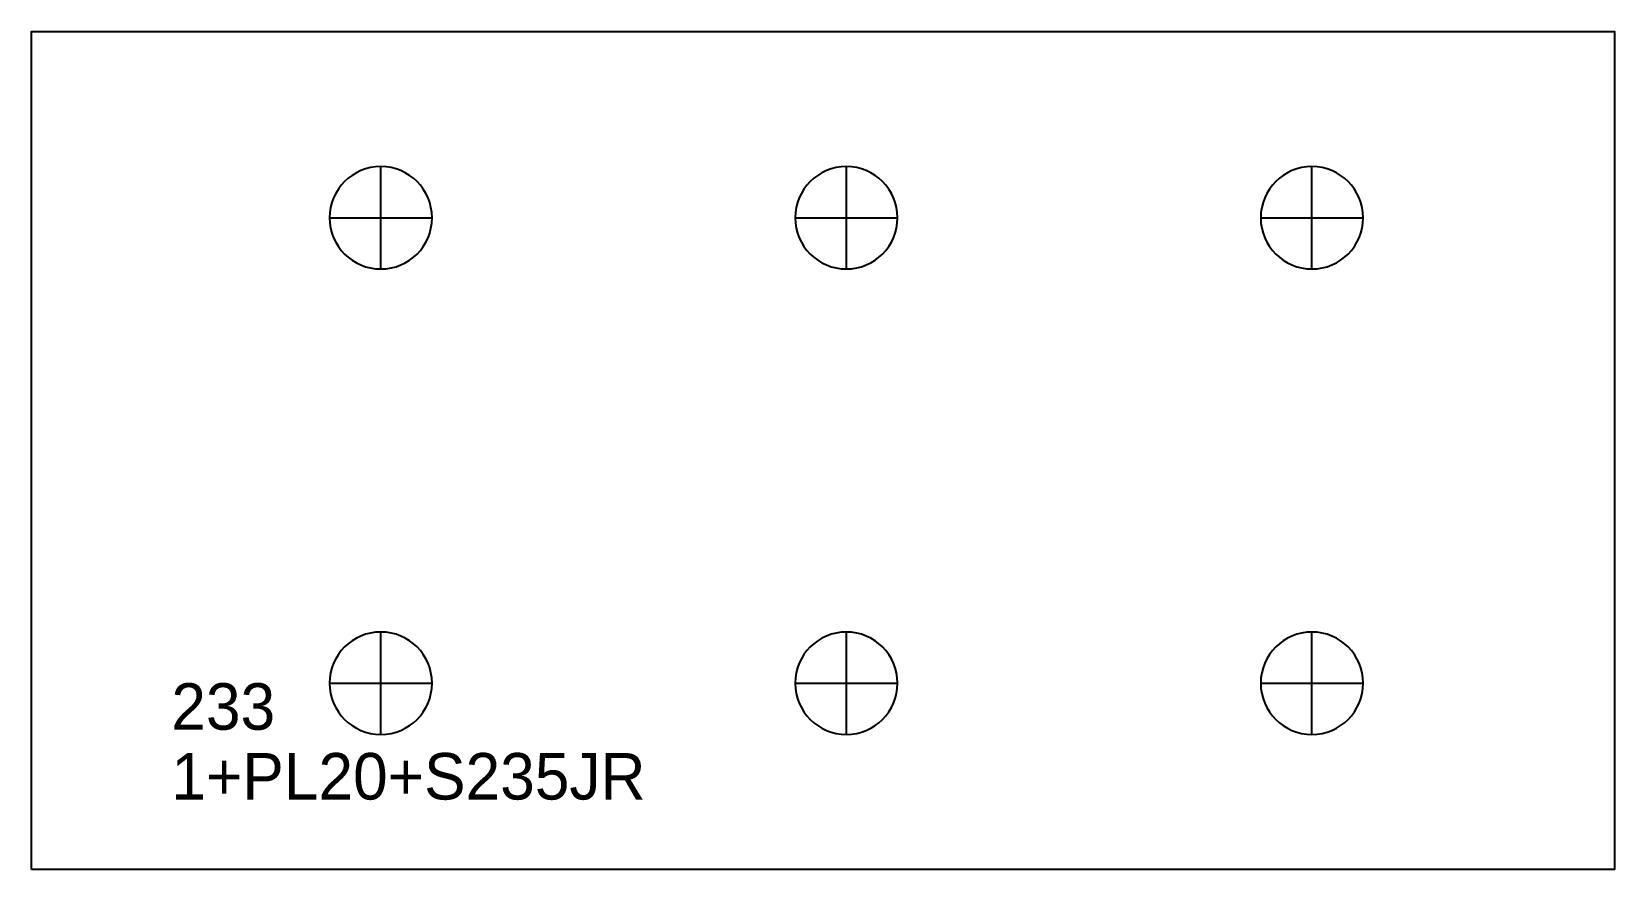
# Model space of a CAD drawing. Extents: x 0 to 340, y 0 to 180.
import ezdxf

# ---------------------------------------------------------------- set-up
doc = ezdxf.new("R2010")
doc.units = 0
for name, color, linetype in [('22', 7, 'CONTINUOUS'), ('CUT', 7, 'CONTINUOUS'), ('SCRIBE', 3, 'CONTINUOUS'), ('TEXT', 7, 'CONTINUOUS')]:
    doc.layers.add(name, color=color, linetype=linetype)

msp = doc.modelspace()

# ---------------------------------------------------------------- linework, layer by layer
at = {"layer": '22', "color": 7, "linetype": 'CONTINUOUS'}
for p, q in [((75, 129), (75, 151)), ((175, 129), (175, 151)), ((275, 129), (275, 151)), ((64, 140), (86, 140)), ((164, 140), (186, 140)), ((264, 140), (286, 140)), ((75, 29), (75, 51)), ((175, 29), (175, 51)), ((275, 29), (275, 51)), ((64, 40), (86, 40)), ((164, 40), (186, 40)), ((264, 40), (286, 40))]:
    msp.add_line(p, q, dxfattribs=at)
for points in [[(75, 151, 1), (75, 129, 1)], [(175, 151, 1), (175, 129, 1)], [(275, 151, 1), (275, 129, 1)], [(75, 51, 1), (75, 29, 1)], [(175, 51, 1), (175, 29, 1)], [(275, 51, 1), (275, 29, 1)]]:
    msp.add_lwpolyline(points, format="xyb", close=True, dxfattribs=at)
at = {"layer": 'CUT', "color": 7, "linetype": 'CONTINUOUS'}
msp.add_lwpolyline([(0, 0), (0, 180), (339.96, 180), (339.96, 0)], close=True, dxfattribs=at)

# ---------------------------------------------------------------- texts
at = {"layer": 'SCRIBE', "color": 3}
msp.add_text('233', height=10, dxfattribs=at).set_placement((30, 30))
at = {"layer": 'TEXT', "color": 7}
msp.add_text('1+PL20+S235JR', height=10, dxfattribs=at).set_placement((30, 15))

doc.saveas('drawing.dxf')
